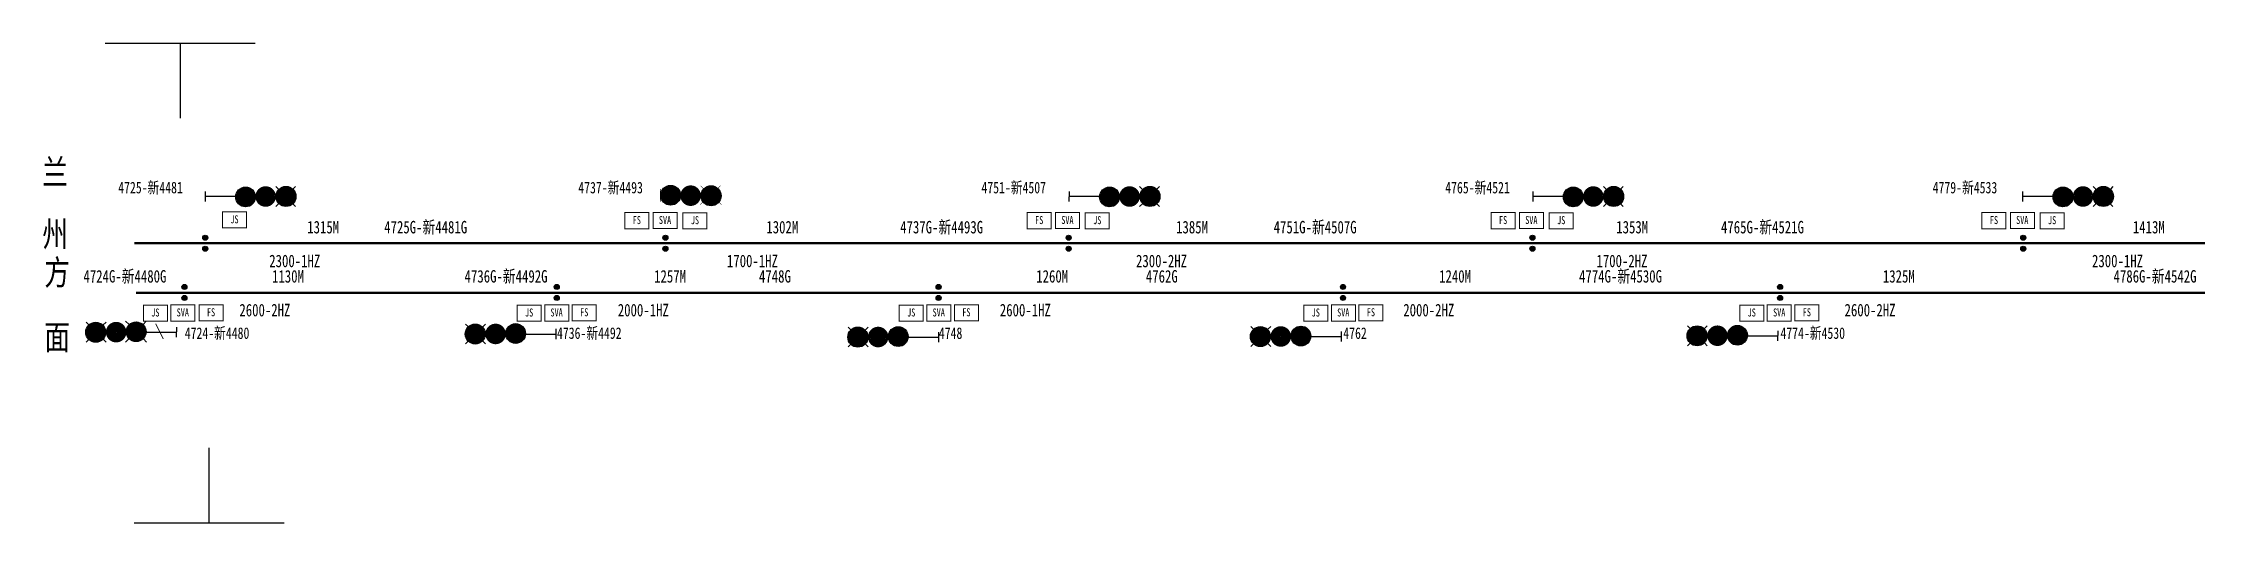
# Model space of a CAD drawing. Header units: millimetres. Extents: x 161 to 2634, y 181 to 396.
# Drawn here: x 161.4 to 592.3, y 223.4 to 319.3 of the extents above; entities that cross this region are included whole.
import ezdxf
from ezdxf.enums import TextEntityAlignment as Align

# ---------------------------------------------------------------- set-up
doc = ezdxf.new("R2010")
doc.units = ezdxf.units.MM
doc.linetypes.add('ACAD_ISO02W100', pattern=[15, 12, -3])
for name, color, linetype in [('SIGCLR', 7, 'Continuous'), ('SIGNAL', 7, 'Continuous'), ('SWITCH', 7, 'ACAD_ISO02W100'), ('VECT', 7, 'Continuous'), ('轨道电路', 7, 'Continuous')]:
    doc.layers.add(name, color=color, linetype=linetype)
doc.styles.add('HZ0', font='simsunb.ttf', dxfattribs={"width": 0.75})
doc.styles.add('HZA', font='simsunb.ttf', dxfattribs={"width": 0.75, "bigfont": 'hztxt.shx'})
doc.styles.get("Standard").update_dxf_attribs({"font": 'simsunb.ttf'})
doc.styles.add('TEXT', font='simsunb.ttf', dxfattribs={"width": 0.6, "oblique": 12, "height": 2})

# ---------------------------------------------------------------- blocks, each defined once
blk = doc.blocks.new('QGJ')
for centre, radius in [((0.04, 1.13), 0.5), ((0.04, 1.13), 0.4), ((0.04, 1.13), 0.4), ((0.04, 1.13), 0.3), ((0.04, 1.13), 0.3), ((0.03, 1.13), 0.2), ((0.03, 1.13), 0.2), ((0.03, 1.13), 0.1), ((0.03, 1.13), 0.1), ((0.04, -1.07), 0.5), ((0.04, -1.07), 0.4), ((0.04, -1.07), 0.3), ((0.03, -1.07), 0.2), ((0.03, -1.07), 0.1)]:
    blk.add_circle(centre, radius)
blk = doc.blocks.new('js')
at = {"color": 7, "const_width": 0.5}
blk.add_lwpolyline([(-6, 0), (6, 0), (6, -8), (-6, -8)], close=True, dxfattribs=at)
at = {"color": 7}
blk.add_attdef('NAME', (-3.2, -8.1), '', height=0.2, dxfattribs=at)
at = {"layer": 'SWITCH', "color": 4, "style": 'HZ0', "width": 0.7143}
blk.add_text('JS', height=4, dxfattribs=at).set_placement((0, -5.7), align=Align.CENTER)
blk = doc.blocks.new('fs')
at = {"color": 7, "const_width": 0.5}
blk.add_lwpolyline([(-6, 0), (6, 0), (6, -8), (-6, -8)], close=True, dxfattribs=at)
at = {"color": 7}
blk.add_attdef('NAME', (-2.6, -8.1), '', height=0.2, dxfattribs=at)
at = {"layer": 'SWITCH', "color": 6, "style": 'HZ0', "width": 0.7143}
blk.add_text('FS', height=4, dxfattribs=at).set_placement((0, -5.7), align=Align.CENTER)
blk = doc.blocks.new('*X20')
at = {"color": 0}
for p, q in [((54.32, 22.92), (56.11, 24.71)), ((54.54, 21.83), (57.2, 24.49)), ((55.15, 21.14), (57.89, 23.88)), ((56.11, 20.79), (58.24, 22.92))]:
    blk.add_line(p, q, dxfattribs=at)
blk = doc.blocks.new('LMP_QJ_UHL')
at = {"color": 7, "linetype": 'Continuous'}
for p, q in [((-0.01, 11.05), (0, 13.08)), ((6.05, 12.07), (0.02, 12.07))]:
    blk.add_line(p, q, dxfattribs=at)
at = {"color": 1, "const_width": 2.04}
blk.add_lwpolyline([(11.02, 12.21, 1.162671), (13.06, 12.21, 0.857739)], format="xyb", close=True, dxfattribs=at)
at = {"color": 7}
blk.add_circle((8.03, 11.97), 1.97, dxfattribs=at)
at = {"color": 7, "linetype": 'Continuous'}
blk.add_circle((16.11, 12.07), 2, dxfattribs=at)
at = {"layer": 'SIGCLR', "color": 2, "const_width": 2}
blk.add_lwpolyline([(7.03, 11.97, 1), (9.03, 11.97, 1)], format="xyb", close=True, dxfattribs=at)
at = {"layer": 'SIGCLR', "color": 3, "const_width": 2}
blk.add_lwpolyline([(15.12, 12.08, 1), (17.12, 12.08, 1)], format="xyb", close=True, dxfattribs=at)
at = {"layer": 'VECT', "color": 1}
for p, q in [((14.65, 13.44), (14.06, 14.04)), ((18.03, 14.04), (17.51, 13.51)), ((14.67, 10.69), (14.06, 10.07)), ((18.03, 10.07), (17.48, 10.61))]:
    blk.add_line(p, q, dxfattribs=at)
at = {"color": 7}
blk.add_blockref('*X20', (-48.25, -10.77), dxfattribs=at)
at = {"color": 1, "style": 'TEXT', "flags": 1}
for tag, p in [('LX', (11.73, 12.63)), ('FX', (11.73, 11.13)), ('BX', (11.77, 11.92))]:
    blk.add_attdef(tag, p, '', height=0.001, dxfattribs=at)
blk = doc.blocks.new('1111')
at = {"linetype": 'Continuous', "lineweight": 0}
h = blk.add_hatch(dxfattribs=at)
h.set_pattern_fill('ANSI31', scale=7.4, angle=180, style=0)
h.set_pattern_definition([(315, (1146.9563, -133.5364), (-0.6540738, -0.6540738), [])])
edge = h.paths.add_edge_path()
edge.add_arc((2.14, 0), 1.97, 180, 540, ccw=False)
at = {"color": 1, "const_width": 2.04}
blk.add_lwpolyline([(5.12, -0.23, -1.162671), (7.16, -0.23, -0.857739)], format="xyb", close=True, dxfattribs=at)
at = {"color": 7}
blk.add_circle((2.14, 0), 1.97, dxfattribs=at)
at = {"color": 7, "linetype": 'Continuous'}
blk.add_circle((10.22, -0.1), 2, dxfattribs=at)
at = {"layer": 'SIGCLR', "color": 2, "const_width": 2}
blk.add_lwpolyline([(1.14, 0, -1), (3.14, 0, -1)], format="xyb", close=True, dxfattribs=at)
at = {"layer": 'SIGCLR', "color": 3, "const_width": 2}
blk.add_lwpolyline([(9.22, -0.11, -1), (11.22, -0.11, -1)], format="xyb", close=True, dxfattribs=at)
at = {"layer": 'VECT', "color": 7, "const_width": 0.1}
for points in [[(0.07, 1.28), (0.07, -1.3)], [(8.77, 1.29), (8.15, 1.91)], [(12.13, 1.91), (11.58, 1.36)], [(8.64, -1.29), (8.05, -1.88)], [(12.3, -1.88), (11.78, -1.36)]]:
    blk.add_lwpolyline(points, dxfattribs=at)
at = {"color": 1, "style": 'TEXT', "text_generation_flag": 4, "flags": 1}
for tag, p in [('FX', (5.83, 0.84)), ('BX', (5.88, 0.05)), ('LX', (5.83, -0.65))]:
    blk.add_attdef(tag, p, '', height=0.001, dxfattribs=at)
blk = doc.blocks.new('*X24')
at = {"color": 0}
for p, q in [((54.32, 22.92), (56.11, 24.71)), ((54.54, 21.83), (57.2, 24.49)), ((55.15, 21.14), (57.89, 23.88)), ((56.11, 20.79), (58.24, 22.92))]:
    blk.add_line(p, q, dxfattribs=at)
blk = doc.blocks.new('XHJ-1斜杠')
at = {"color": 7, "linetype": 'Continuous'}
for p, q in [((-0.04, -1.05), (-0.03, 0.98)), ((6.01, -0.03), (-0.01, -0.03))]:
    blk.add_line(p, q, dxfattribs=at)
at = {"lineweight": 0}
blk.add_line((2.58, 1.26), (4.08, -1.74), dxfattribs=at)
at = {"color": 1}
for p, q in [((6.55, 1.31), (5.9, 1.94)), ((9.47, 1.27), (10.13, 1.97)), ((6.6, -1.6), (5.98, -2.25)), ((9.4, -1.58), (10.13, -2.28))]:
    blk.add_line(p, q, dxfattribs=at)
at = {"color": 1, "const_width": 2.04}
blk.add_lwpolyline([(10.98, 0.1, 1.162671), (13.02, 0.1, 0.857739)], format="xyb", close=True, dxfattribs=at)
at = {"color": 7}
blk.add_circle((8, -0.13), 1.97, dxfattribs=at)
at = {"color": 7, "linetype": 'Continuous'}
blk.add_circle((16.08, -0.03), 2, dxfattribs=at)
at = {"layer": 'SIGCLR', "color": 2, "const_width": 2}
blk.add_lwpolyline([(7, -0.13, 1), (9, -0.13, 1)], format="xyb", close=True, dxfattribs=at)
at = {"layer": 'SIGCLR', "color": 3, "const_width": 2}
blk.add_lwpolyline([(15.08, -0.02, 1), (17.08, -0.02, 1)], format="xyb", close=True, dxfattribs=at)
at = {"layer": 'VECT', "color": 1}
for p, q in [((14.62, 1.34), (14.02, 1.93)), ((17.99, 1.93), (17.47, 1.41)), ((14.64, -1.42), (14.02, -2.04)), ((17.99, -2.04), (17.45, -1.49))]:
    blk.add_line(p, q, dxfattribs=at)
at = {"color": 7}
blk.add_blockref('*X24', (-48.28, -22.88), dxfattribs=at)
at = {"color": 1, "style": 'TEXT', "flags": 1}
for tag, p in [('LX', (11.7, 0.52)), ('FX', (11.7, -0.97)), ('BX', (11.74, -0.18))]:
    blk.add_attdef(tag, p, '', height=0.001, dxfattribs=at)
blk = doc.blocks.new('平面图空心')
at = {"layer": '轨道电路', "color": 7, "const_width": 0.2}
blk.add_lwpolyline([(-2.4, 3.2), (2.4, 3.2), (2.4, 0), (-2.4, 0)], close=True, dxfattribs=at)
at = {"layer": '轨道电路', "color": 3, "style": 'HZ0', "width": 0.7143}
blk.add_text('SVA', height=1.6, dxfattribs=at).set_placement((-0.02, 0.91), align=Align.CENTER)
at = {"layer": '轨道电路', "color": 7}
blk.add_attdef('NAME', (-1.26, -0.05), '', height=0.08, dxfattribs=at)

msp = doc.modelspace()

# ---------------------------------------------------------------- linework, layer by layer
for points in [[(173.81, 319.25), (203.81, 319.25)], [(188.81, 319.25), (188.81, 304.25)], [(194.65, 223.43), (194.65, 238.43)], [(179.65, 223.43), (209.65, 223.43)]]:
    msp.add_lwpolyline(points)
at = {"color": 1, "const_width": 0.5}
for points in [[(193.84, 279.3), (179.69, 279.3)], [(285.87, 279.3), (193.84, 279.3)], [(366.45, 279.3), (285.87, 279.3)], [(459.13, 279.3), (366.45, 279.3)], [(557.35, 279.3), (459.13, 279.3)], [(653.62, 279.3), (557.35, 279.3)], [(179.99, 269.37), (189.72, 269.37)], [(189.72, 269.37), (264.09, 269.37)], [(264.09, 269.37), (340.43, 269.37)], [(340.43, 269.37), (421.32, 269.37)], [(421.32, 269.37), (508.78, 269.37)], [(508.78, 269.37), (611.01, 269.37)]]:
    msp.add_lwpolyline(points, dxfattribs=at)

# ---------------------------------------------------------------- block references
for name, p in [('1111', (284.76, 288.86)), ('QGJ', (193.81, 279.25)), ('QGJ', (285.81, 279.25)), ('QGJ', (366.45, 279.25)), ('QGJ', (459.19, 279.25)), ('QGJ', (557.34, 279.25)), ('QGJ', (189.65, 269.43)), ('QGJ', (264.08, 269.43)), ('QGJ', (340.44, 269.43)), ('QGJ', (421.31, 269.43)), ('QGJ', (508.72, 269.43))]:
    msp.add_blockref(name, p)
at = {"color": 6, "xscale": 0.4, "yscale": 0.4, "zscale": 0.4}
for name, p, values in [('js', (199.69, 285.55), {'NAME': '4725G-新4481G_JS'}), ('fs', (280.14, 285.39), {'NAME': '4725G-新4481G_FS'}), ('js', (291.76, 285.37), {'NAME': '4737G-新4493G_JS'}), ('fs', (360.6, 285.39), {'NAME': '4737G-新4493G_FS'}), ('js', (372.21, 285.37), {'NAME': '4751G-新4507G_JS'}), ('fs', (453.36, 285.39), {'NAME': '4751G-新4507G_FS'}), ('js', (464.98, 285.37), {'NAME': '4765G-新4521G_JS'}), ('fs', (551.52, 285.39), {'NAME': '4765G-新4521G_FS'}), ('js', (563.14, 285.37), {'NAME': '4779G-新4533G_JS'}), ('js', (183.87, 266.93), {'NAME': '4724G-新4480G_JS'}), ('fs', (195, 266.98), {'NAME': '4736G-新4492G_FS'}), ('js', (258.61, 266.93), {'NAME': '4736G-新4492G_JS'}), ('fs', (269.63, 266.98), {'NAME': '4748G_FS'}), ('js', (335.01, 266.93), {'NAME': '4748G_JS'}), ('fs', (346.04, 266.98), {'NAME': '4762G_FS'}), ('js', (415.91, 266.93), {'NAME': '4762G_JS'}), ('fs', (426.93, 266.98), {'NAME': '4774G-新4530G_FS'}), ('js', (503.08, 266.93), {'NAME': '4774G-新4530G_JS'}), ('fs', (514.1, 266.98), {'NAME': '4786G-新4542G_FS'})]:
    msp.add_blockref(name, p, dxfattribs=at).add_auto_attribs(values)
at = {"rotation": 180}
msp.add_blockref('XHJ-1斜杠', (188.03, 261.47), dxfattribs=at)
at = {"layer": 'SIGNAL', "color": 4}
for p in [(193.88, 276.56), (366.63, 276.56), (459.36, 276.56), (557.28, 276.56)]:
    msp.add_blockref('LMP_QJ_UHL', p, dxfattribs=at)
at = {"layer": 'SIGNAL', "color": 4, "rotation": 179.9999999996473}
for p in [(263.94, 273.22), (508.26, 272.86), (340.44, 272.6), (420.95, 272.71)]:
    msp.add_blockref('LMP_QJ_UHL', p, dxfattribs=at)
at = {"layer": '轨道电路'}
for p in [(285.8, 282.22), (366.26, 282.22), (459.03, 282.22), (557.19, 282.22), (189.38, 263.75), (264.12, 263.75), (340.53, 263.75), (421.42, 263.75), (508.59, 263.75)]:
    msp.add_blockref('平面图空心', p, dxfattribs=at)

# ---------------------------------------------------------------- texts
at = {"style": 'HZA', "width": 0.75}
for s, p in [('兰', (161.27, 291.01)), ('州', (161.27, 278.62)), ('方', (161.67, 270.96)), ('面', (161.67, 258.02))]:
    msp.add_text(s, height=5, dxfattribs=at).set_placement(p)
at = {"width": 0.75}
for s, height, p in [('4737-新4493', 2.3, (268.44, 289.25)), ('1315M', 2.5, (214.24, 281.25)), ('4725G-新4481G', 2.5, (229.63, 281.25)), ('1302M', 2.5, (306.04, 281.25)), ('4737G-新4493G', 2.5, (332.8, 281.25)), ('1385M', 2.5, (387.97, 281.25)), ('4751G-新4507G', 2.5, (407.48, 281.25)), ('1353M', 2.5, (475.99, 281.25)), ('4765G-新4521G', 2.5, (496.93, 281.25)), ('1413M', 2.5, (579.29, 281.25)), ('2300-1HZ', 2.5, (206.64, 274.5)), ('1700-1HZ', 2.5, (298.16, 274.5)), ('2300-2HZ', 2.5, (379.96, 274.5)), ('1700-2HZ', 2.5, (472.03, 274.5)), ('2300-1HZ', 2.5, (571.12, 274.5)), ('4724G-新4480G', 2.5, (169.49, 271.43)), ('1130M', 2.5, (207.2, 271.43)), ('4736G-新4492G', 2.5, (245.7, 271.43)), ('1257M', 2.5, (283.6, 271.43)), ('4748G', 2.5, (304.57, 271.43)), ('1260M', 2.5, (360.01, 271.43)), ('4762G', 2.5, (381.93, 271.43)), ('1240M', 2.5, (440.57, 271.43)), ('4774G-新4530G', 2.5, (468.55, 271.43)), ('1325M', 2.5, (529.3, 271.43)), ('4786G-新4542G', 2.5, (575.43, 271.43)), ('2600-2HZ', 2.5, (200.67, 264.68)), ('2000-1HZ', 2.5, (276.34, 264.68)), ('2600-1HZ', 2.5, (352.73, 264.68)), ('2000-2HZ', 2.5, (433.4, 264.68)), ('2600-2HZ', 2.5, (521.64, 264.68))]:
    msp.add_text(s, height=height, dxfattribs=at).set_placement(p)
at = {"color": 0, "linetype": 'Continuous', "style": 'HZA', "width": 0.75}
for s, p in [('4724-新4480', (189.75, 260.18)), ('4736-新4492', (264.18, 260.18)), ('4748', (340.54, 260.18)), ('4762', (421.41, 260.18)), ('4774-新4530', (508.82, 260.18))]:
    msp.add_text(s, height=2.3, dxfattribs=at).set_placement(p)
at = {"style": 'HZA', "width": 0.75}
for tag, p in [('4725-新4481', (176.44, 289.25)), ('4751-新4507', (349.05, 289.25)), ('4765-新4521', (441.79, 289.25)), ('4779-新4533', (539.26, 289.25))]:
    msp.add_attdef(tag, p, '', height=2.3, dxfattribs=at)

doc.saveas('drawing.dxf')
